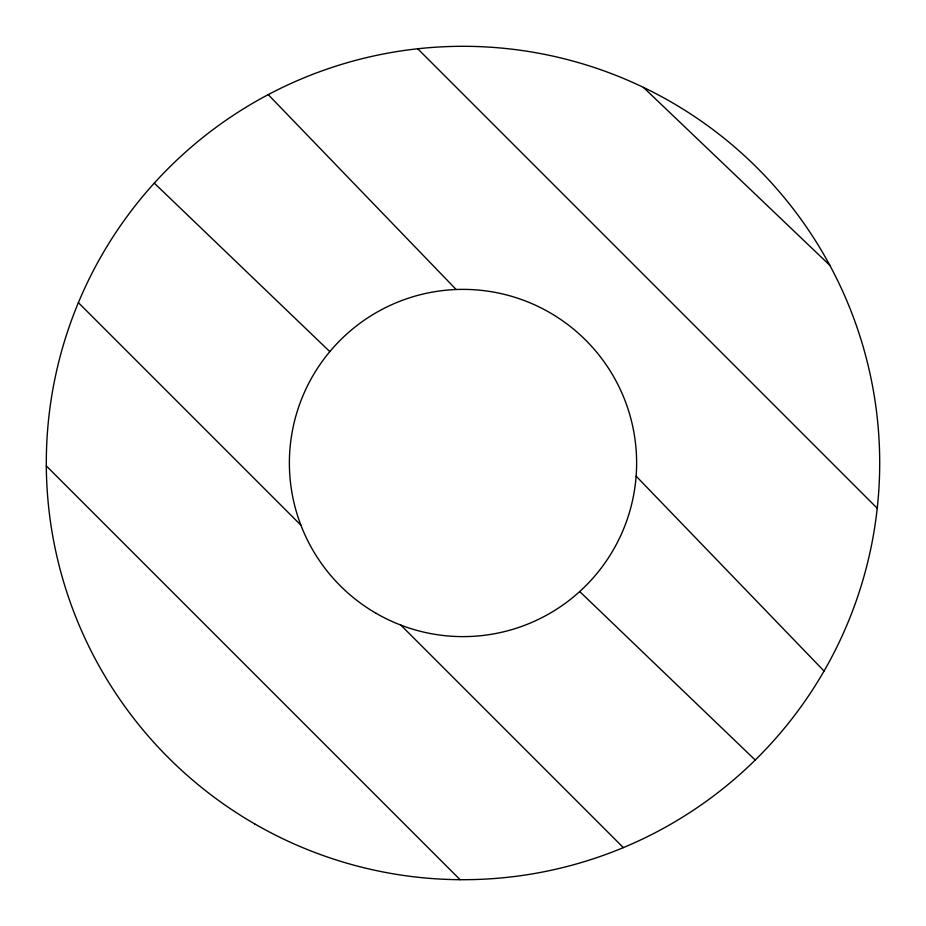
<?xml version="1.0" encoding="UTF-8"?>
<svg xmlns="http://www.w3.org/2000/svg" width="926" height="926" viewBox="0 0 926 926"><rect width="100%" height="100%" fill="white"/><g stroke="black" fill="none" stroke-linecap="round" stroke-linejoin="round"><path stroke-width="1.39" d="M643.431 87.391L829.812 265.299M154.283 183.128L329.806 351.625M579.711 591.54L755.234 760.049M417.719 48.765L877.235 508.281M78.386 302.652L300.881 525.146M400.854 625.119L623.348 847.614M46.312 465.905L460.095 879.688M268.227 94.626L456.159 289.514M636.127 476.149L824.059 671.037M376.188 613.359A173.625 173.625 0 0 0 636.625 463A173.625 173.625 0 0 0 376.188 312.641A173.625 173.625 0 0 0 376.188 613.359M254.65 823.874A416.7 416.7 0 0 0 879.7 463A416.7 416.7 0 0 0 254.65 102.126A416.7 416.7 0 0 0 254.65 823.874"/></g></svg>
